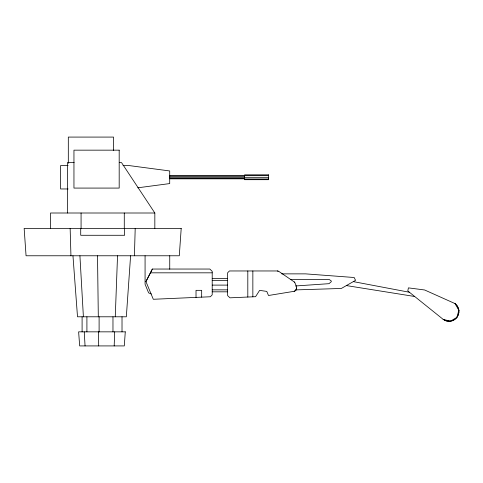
<?xml version="1.0" encoding="UTF-8"?>
<svg xmlns="http://www.w3.org/2000/svg" width="483" height="483" viewBox="0 0 483 483"><rect width="100%" height="100%" fill="white"/><g stroke="black" fill="none" stroke-linecap="round" stroke-linejoin="round"><path stroke-width="0.72" d="M134.413 255.773L135.204 228.405M114.181 345.919L114.7 331.845M115.262 316.794L117.532 255.773M458.838 310.104C459.46 315.417 455.602 320.452 450.307 321.237L443.104 319.311L407.815 290.965L408.407 287.874L424.642 289.981L455.022 303.584L457.498 306.331L458.85 310.207L456.924 317.409L450.307 321.237M130.597 255.773L126.329 316.794L77.509 316.794L72.963 255.773M145.938 281.577L152.368 269.043L209.827 269.043L212.206 271.368L212.206 294.823L210.383 296.761L153.304 299.279L145.932 281.559L152.368 269.043M294.159 291.303C298.15 290.035 296.17 284.239 294.207 281.909L278.896 271.44L277.351 270.963L229.431 270.963L227.638 272.792L227.638 295.638L229.968 297.824L255.567 296.695L259.613 290.374L266.785 291.4L268.494 295.499L294.159 291.303A2.735 2.735 0 0 0 296.381 287.971M137.77 187.809L169.708 183.576L169.708 170.952L129.058 165.566L123.038 165.566M295.524 285.972L328.977 283.678L331.314 281.667L331.253 280.985L329.406 279.603L290.832 279.355M295.711 289.903L341.348 288.46L355.56 280.333L354.172 277.508L305.558 273.867L281.722 273.867M74.165 162.626L67.397 162.626L67.397 213.003M119.283 162.626L121.541 162.626L154.832 213.003L154.832 228.405M68.121 165.566L60.598 165.566L60.598 188.962L68.121 188.962M244.615 175.577L268.512 175.577M169.708 175.709L244.615 175.709M169.708 176.174L244.615 176.174M169.708 177.267L268.512 177.321M169.708 178.378L244.615 178.378M169.708 178.819L244.615 178.819M244.615 179L268.512 179M154.832 213.003L50.522 213.003L50.522 228.405M150.454 272.823L212.206 272.823M212.206 278.383L227.638 278.383M212.206 280.351L227.638 280.351M212.206 285.103L227.638 285.103M212.206 289.854L227.638 289.854M212.206 291.823L227.638 291.823M450.41 321.225L446.419 320.954L443.104 319.311A9.865 9.865 0 0 0 456.924 317.409A9.865 9.865 0 0 0 455.022 303.584L458.85 310.207M277.351 270.963L278.16 271.084M346.383 285.58L414.698 296.496M353.315 281.619L409.427 292.257M151.312 293.99L148.601 292.849L145.075 284.221L145.075 255.773M294.207 281.909L294.92 282.615M79.918 255.773L83.396 316.794M84.253 331.845L85.056 345.919M70.15 228.405L70.941 255.773M97.518 255.773L98.309 316.794M98.502 331.845L98.683 345.919M252.851 270.963L252.851 296.816M247.809 270.963L247.809 297.039M201.671 297.148L201.671 290.337L196.02 290.337L196.02 297.395M169.738 255.773L169.738 269.248M124.638 228.405L124.638 235.281L80.715 235.281L80.715 228.405M124.282 213.003L124.282 228.405M122.018 316.794L122.018 331.845M113.541 150.575L113.541 137.081L68.314 137.081L68.314 163.314M112.968 316.794L112.968 331.845M99.106 316.794L99.106 331.845M86.91 316.794L86.91 331.845M82.098 316.794L82.098 331.845M81.072 213.003L81.072 228.405M125.278 331.845L124.294 345.919L79.671 345.919L78.626 331.845L125.278 331.845M181.203 228.405L179.29 255.773L26.064 255.773L24.15 228.405L181.203 228.405M119.186 150.159L73.953 150.159L73.953 188.08L119.186 188.08L119.186 150.159M268.512 174.84L244.615 174.84L244.615 179.688L268.512 179.688L268.512 174.84"/></g></svg>
